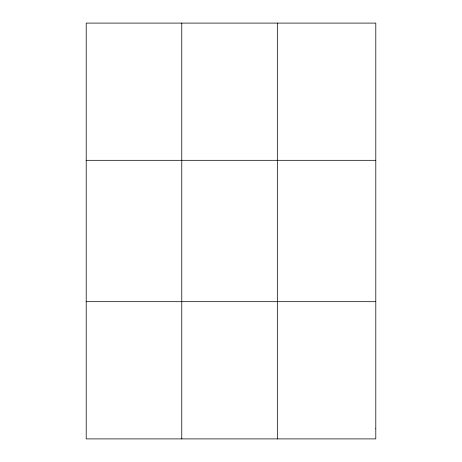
<?xml version="1.0" encoding="UTF-8"?>
<svg xmlns="http://www.w3.org/2000/svg" width="462" height="462" viewBox="0 0 462 462"><rect width="100%" height="100%" fill="white"/><g stroke="black" fill="none" stroke-linecap="round" stroke-linejoin="round"><path stroke-width="0.69" d="M181.768 23.1L181.768 438.9M277.333 23.1L277.333 438.9M86.203 160.314L375.797 160.314M86.203 301.686L375.797 301.686M375.797 428.343L375.797 438.9L86.203 438.9L86.203 23.1L375.797 23.1L375.797 428.343"/></g></svg>
